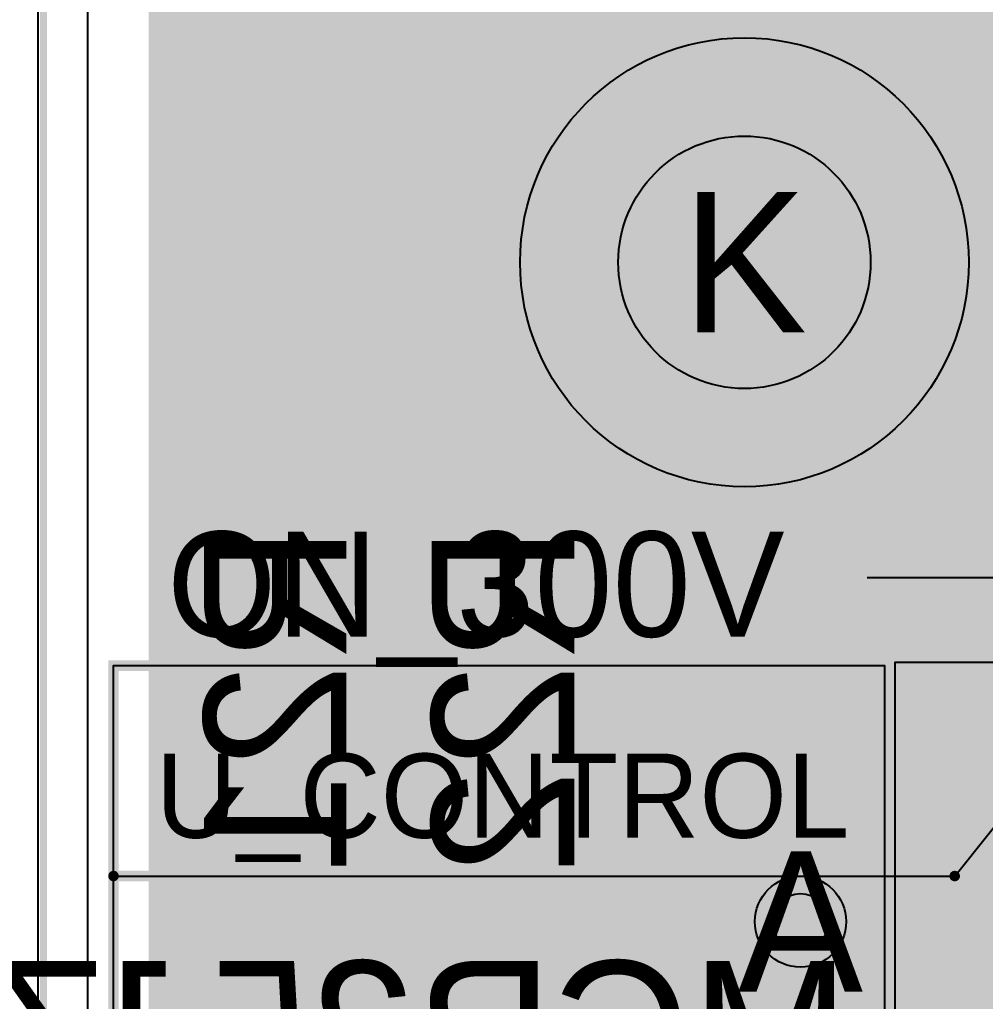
# Model space of a CAD drawing. Extents: x -13 to 280, y -47 to 100.
# Drawn here: x -0.34 to 13.44, y 39.46 to 53.46 of the extents above; entities that cross this region are included whole.
import ezdxf
from ezdxf.enums import TextEntityAlignment as Align

# ---------------------------------------------------------------- set-up
doc = ezdxf.new("R2010")
doc.units = 0
doc.header["$MEASUREMENT"] = 0
for name, color, linetype in [('ASSEMBLY_OUTLINES_TOP', 102, 'CONTINUOUS'), ('ASSEMBLY_PART_NUMBERS_BTM', 191, 'CONTINUOUS'), ('BOARD_OUTLINE', 10, 'CONTINUOUS'), ('DRILL_DRAWING', 21, 'CONTINUOUS'), ('GENERATED_SILKSCREEN_BTM', 255, 'CONTINUOUS'), ('GENERATED_SILKSCREEN_TOP', 140, 'CONTINUOUS'), ('MANUFACTURING_OUTLINES', 10, 'CONTINUOUS'), ('MOUNTING_HOLE_PADS_LAYER14', 150, 'CONTINUOUS'), ('MOUNTING_HOLE_PADS_LAYER15', 230, 'CONTINUOUS'), ('MOUNTING_HOLES_LAYER_BOT17', 42, 'CONTINUOUS'), ('MOUNTING_HOLES_LAYER_TOP', 42, 'CONTINUOUS'), ('PLANE_DATA_LAYER_TOP', 150, 'CONTINUOUS'), ('PLANE_SHAPES_LAYER_TOP', 150, 'CONTINUOUS'), ('ROUTE_BORDER', 151, 'CONTINUOUS'), ('SILKSCREEN_OUTLINES_TOP', 150, 'CONTINUOUS'), ('SILKSCREEN_REF_DES_BTM', 211, 'CONTINUOUS'), ('TRACES_LAYER_BOTTOM', 230, 'CONTINUOUS'), ('TRACES_LAYER_TOP', 150, 'CONTINUOUS'), ('VIA_HOLES_LAYER_BOTTOM', 30, 'CONTINUOUS'), ('VIA_HOLES_LAYER_TOP', 30, 'CONTINUOUS'), ('VIA_PADS_LAYER_BOTTOM', 230, 'CONTINUOUS'), ('VIA_PADS_LAYER_TOP', 150, 'CONTINUOUS')]:
    doc.layers.add(name, color=color, linetype=linetype)
doc.styles.add('VERIBEST_GERBER_0', font='txt')

msp = doc.modelspace()

# ---------------------------------------------------------------- hatches: boundary and pattern name
at = {"layer": 'MOUNTING_HOLES_LAYER_BOT17'}
h = msp.add_hatch(color=256, dxfattribs=at)
edge = h.paths.add_edge_path()
edge.add_arc((10, 50), 1.8, 0, 360)
at = {"layer": 'MOUNTING_HOLES_LAYER_TOP'}
h = msp.add_hatch(color=256, dxfattribs=at)
edge = h.paths.add_edge_path()
edge.add_arc((10, 50), 1.8, 0, 360)
at = {"layer": 'PLANE_DATA_LAYER_TOP'}
h = msp.add_hatch(color=256, dxfattribs=at)
h.paths.add_polyline_path([(258.5, 84.968438), (258.499998, 72.53156), (258.499998, 72.531559, -0.198909956), (258.47768, 72.477678), (256.022322, 70.02232, -0.198913366), (255.96844, 70.000002), (235.000004, 70, 0.207684346), (234.999998, 69.999998), (219.000002, 54.000002), (219, 53.999996), (218.999998, 29.03156), (218.999998, 29.031559, -0.198909956), (218.97768, 28.977678), (202.522322, 12.52232, -0.198913366), (202.46844, 12.500002), (149.5762, 12.5, -0.414213562), (149.5, 12.5762), (149.5, 14.499996), (149.499997, 14.500001), (145.000002, 18.999998, 0.207684346), (144.999996, 19), (139.000004, 19, 0.207684346), (138.999998, 18.999998), (128.522321, 8.522318, -0.198913366), (128.468439, 8.5), (106.531562, 8.5, -0.198913366), (106.47768, 8.522318), (102.500002, 12.499998, 0.207684346), (102.499996, 12.5), (96.500004, 12.5, 0.207684346), (96.499998, 12.499998), (94.000002, 10.000002), (94, 9.999996), (94, 5.0762, -0.414213562), (93.9238, 5), (61.0762, 5, -0.414213562), (61, 5.0762), (61, 9.499996), (60.999997, 9.500001), (58.000002, 12.499998, 0.207684346), (57.999996, 12.5), (52.000004, 12.5, 0.207684346), (51.999998, 12.499998), (49.000002, 9.500002), (49, 9.499996), (49, 5.0762, -0.414213562), (48.9238, 5), (16.0762, 5, -0.414213562), (16, 5.0762), (16, 8.999996), (15.999997, 9.000001), (13.750002, 11.249998, 0.207684346), (13.749996, 11.25), (1.5762, 11.25, -0.414213562), (1.5, 11.3262), (1.500002, 86.968439), (1.500002, 86.96844, -0.198909956), (1.52232, 87.022321), (2.999997, 88.499998), (2.999999, 88.500004), (2.999999, 91.81604, -0.668181994), (3.130081, 91.869921), (3.4, 91.600002), (6.3, 88.700001), (7.999998, 87.000002, 0.207684346), (8.000004, 87), (11.499996, 87, 0.207684346), (11.500002, 87.000002), (15.499998, 90.999998), (15.5, 91.000004), (15.5, 95.9238, -0.414213562), (15.5762, 96), (17.722894, 96, -0.414213562), (17.799094, 95.9238, -0.157845252), (17.784635, 95.87914, 1.957551633), (20.215365, 95.87914, -0.157845252), (20.200906, 95.9238, -0.414213562), (20.277106, 96), (21.924691, 96, -0.579614893), (21.990422, 95.885253, 1.745689265), (25.009578, 95.885253, -0.579614893), (25.075309, 96), (27.222894, 96, -0.414213562), (27.299094, 95.9238, -0.157845252), (27.284635, 95.87914, 0.463471037), (27.832699, 93.656605, -0.284786377), (27.875, 93.588361), (27.875, 92.361644, -0.198909956), (27.852682, 92.307763), (22.388417, 86.843498, 0.198912246), (22.205358, 86.401557), (22.205358, 83.362834, -0.198909956), (22.18304, 83.308953), (16.933059, 78.058972, 0.198912246), (16.75, 77.617031), (16.75, 76.865445, -0.198909956), (16.727682, 76.811564), (15.138312, 75.222194, -0.194772493), (15.085645, 75.199886, 0.409549399), (14.2, 74.3), (14.2, 74.299969, 0.992073385), (15.999886, 74.285645, -0.194772493), (16.022194, 74.338312), (17.816941, 76.133059, 0.198912246), (18, 76.575), (18, 77.326586, -0.198909956), (18.022318, 77.380467), (23.272299, 82.630448, 0.198912246), (23.455358, 83.072389), (23.455358, 86.111112, -0.198909956), (23.477676, 86.164993), (28.941941, 91.629258, 0.198912246), (29.125, 92.071199), (29.125, 93.588361, -0.284786377), (29.167301, 93.656605, 0.463471037), (29.715365, 95.87914, -0.157845252), (29.700906, 95.9238, -0.414213562), (29.777106, 96), (48.9238, 96, -0.414213562), (49, 95.9238), (49, 91.000004), (49.000003, 90.999999), (51.3, 88.700001), (52.999998, 87.000002, 0.207684346), (53.000004, 87), (56.999996, 87, 0.207684346), (57.000002, 87.000002), (60.999998, 90.999998), (61, 91.000004), (61, 95.9238, -0.414213562), (61.0762, 96), (93.9238, 96, -0.414213562), (94, 95.9238), (94, 90.500004), (94.000003, 90.499999), (97.499998, 87.000002, 0.207684346), (97.500004, 87), (101.999996, 87, 0.207684346), (102.000002, 87.000002), (105.999998, 90.999998), (106, 91.000004), (106, 95.9238, -0.414213562), (106.0762, 96), (129.549985, 96, -0.557048093), (129.618191, 95.889824, 0.116057054), (129.55, 95.6), (129.55, 92.4, 0.414213562), (130.2, 91.75), (132.8, 91.75, 0.414213562), (133.45, 92.4), (133.45, 95.6, 0.116057054), (133.381809, 95.889824, -0.557048093), (133.450015, 96), (134.4238, 96, -0.414213562), (134.5, 95.9238), (134.5, 90.441466, -0.414213562), (134.4238, 90.365266), (130.778303, 90.365266, -0.198913366), (130.724421, 90.387584), (129.817866, 91.294139, 0.198912246), (129.375925, 91.477198), (115.162716, 91.477198, -0.198913366), (115.108834, 91.499516), (114.666409, 91.941941, 0.198912246), (114.224468, 92.125), (113.77918, 92.125, -0.19476974), (113.726165, 92.146466, 0.662426212), (112.2, 91.500001), (112.2, 91.499999, 0.662426212), (113.726165, 90.853534, -0.19476974), (113.77918, 90.875), (113.934022, 90.875, -0.198913366), (113.987904, 90.852682), (114.430329, 90.410257, 0.198912246), (114.87227, 90.227198), (129.085479, 90.227198, -0.198913366), (129.139361, 90.20488), (130.045916, 89.298325, 0.198912246), (130.487857, 89.115266), (134.4238, 89.115266, -0.414213562), (134.5, 89.039066), (134.5, 86.000004), (134.500003, 85.999999), (138.999998, 81.500002, 0.207684346), (139.000004, 81.5), (145.999996, 81.5, 0.207684346), (146.000002, 81.500002), (151.499998, 86.999998), (151.5, 87.000004), (151.5, 94.359758, -0.414213562), (151.5762, 94.435958), (210.4238, 94.435958, -0.414213562), (210.5, 94.359758), (210.5, 85.500004), (210.500003, 85.499999), (214.499998, 81.500002, 0.207684346), (214.500004, 81.5), (222.1738, 81.5, -0.414213562), (222.25, 81.4238), (222.25, 73.5, 0.414213562), (222.5, 73.25), (227, 73.25, 0.414213562), (227.25, 73.5), (227.25, 77.364885, -0.198909956), (227.272318, 77.418766), (228.081234, 78.227682, -0.198913366), (228.135116, 78.25), (237.864884, 78.25, -0.198913366), (237.918766, 78.227682), (238.822897, 77.323551, -0.00035495), (238.822973, 77.323474, 0.199280671), (239, 77.25), (243.5, 77.25, 0.414213562), (243.75, 77.5), (243.75, 83.5, 0.414213562), (243.5, 83.75), (239, 83.75, 0.414213562), (238.75, 83.5), (238.75, 81.135115, -0.198909956), (238.727682, 81.081234), (237.918766, 80.272318, -0.198913366), (237.864884, 80.25), (228.135116, 80.25, -0.198913366), (228.081234, 80.272318), (227.272318, 81.081234, -0.198909956), (227.25, 81.135115), (227.25, 82.218439, -0.198909956), (227.272318, 82.27232), (231.995058, 86.99506, -0.198913366), (232.04894, 87.017378), (232.302743, 87.017378, 0.198912246), (232.744684, 87.200437), (235.691941, 90.147694, 0.198912246), (235.875, 90.589635), (235.875, 92.838361, -0.284786377), (235.917301, 92.906605, 0.284787559), (236.75, 94.25, 0.354394072), (235.56043, 95.717527, -0.354393408), (235.5, 95.792077), (235.5, 96.4238, -0.414213562), (235.5762, 96.5), (248.4238, 96.5, -0.414213562), (248.5, 96.4238), (248.5, 92.000004), (248.500003, 91.999999), (252.2, 88.3), (252.499998, 88.000002, 0.207684346), (252.500004, 88), (255.46844, 87.999998, -0.198913366), (255.522322, 87.97768), (258.477682, 85.02232, -0.198909956), (258.5, 84.968439)], flags=0)
h.paths.add_polyline_path([(3, 18.1, -1), (5.5, 18.1, -1)], flags=0)
h.paths.add_polyline_path([(3.4, 59.75, -1), (5.6, 59.75, -1)], flags=0)
h.paths.add_polyline_path([(2.75, 13.9, -1), (5.75, 13.9, -1)], flags=0)
h.paths.add_polyline_path([(10.35, 16.85, 0.414213562), (11, 17.5), (11, 18.7, 0.414213562), (10.35, 19.35), (9.15, 19.35, 0.414213562), (8.5, 18.7), (8.5, 17.5, 0.414213562), (9.15, 16.85)], flags=0)
h.paths.add_polyline_path([(8.25, 13.9, -1), (11.25, 13.9, -1)], flags=0)
h.paths.add_polyline_path([(10.999641, 39.722422, 0.350115905), (11.7, 40.6), (11.7, 40.600001, 0.893974901), (9.922422, 40.799641, -0.141359951), (9.902002, 40.762662), (4.56967, 35.430331, 0.198912367), (4.35, 34.900001), (4.35, 29.019962, -0.141359112), (4.338291, 28.979375, 0.141358978), (4.2, 28.500001), (4.2, 28.5, 1), (6, 28.5), (6, 28.500001, 0.141358978), (5.861709, 28.979375, -0.141359112), (5.85, 29.019962), (5.85, 34.557777, -0.198909956), (5.872318, 34.611658), (10.962662, 39.702002, -0.141359951)], flags=0)
h.paths.add_polyline_path([(6.3, 50, -1), (13.7, 50, -1)], flags=0)
h.paths.add_polyline_path([(18.25, 12, -1), (20.75, 12, -1)], flags=0)
h.paths.add_polyline_path([(16.65, 24.6, -1), (20.75, 24.6, -1)], flags=0)
h.paths.add_polyline_path([(16.65, 41.4, -1), (20.75, 41.4, -1)], flags=0)
h.paths.add_polyline_path([(18.25, 53, -1), (20.75, 53, -1)], flags=0)
h.paths.add_polyline_path([(16.65, 71.2, 1), (20.75, 71.2, 0.236598351), (19.926702, 72.842469, 0.332217121), (17.473299, 72.842469, 0.236598402)], flags=0)
h.paths.add_polyline_path([(16.65, 83.8, -1), (20.75, 83.8, -1)], flags=0)
h.paths.add_polyline_path([(25.05, 11, 0.414213562), (25.5, 11.45), (25.5, 12.55, 0.414213562), (25.05, 13), (23.95, 13, 0.414213562), (23.5, 12.55), (23.5, 11.45, 0.414213562), (23.95, 11)], flags=0)
h.paths.add_polyline_path([(23.25, 53, 1), (25.75, 53), (25.75, 54.781012, 0.198912306), (25.383883, 55.664895), (20.414895, 60.633883, 0.198912306), (19.531012, 61), (9.5, 61, 1), (9.5, 58.5), (18.981682, 58.5, -0.198913366), (19.035564, 58.477682), (23.227682, 54.285564, -0.198909956), (23.25, 54.231683)], flags=0)
h.paths.add_polyline_path([(26.9, 23.05, 0.414213562), (27.55, 23.7), (27.55, 25.5, 0.414213562), (26.9, 26.15), (25.1, 26.15, 0.414213562), (24.45, 25.5), (24.45, 23.7, 0.414213562), (25.1, 23.05)], flags=0)
h.paths.add_polyline_path([(24.45, 28.8, -1), (27.55, 28.8, -1)], flags=0)
h.paths.add_polyline_path([(24.45, 33, -1), (27.55, 33, -1)], flags=0)
h.paths.add_polyline_path([(24.45, 37.2, -1), (27.55, 37.2, -1)], flags=0)
h.paths.add_polyline_path([(26.9, 69.65, 0.414213562), (27.55, 70.3), (27.55, 72.1, 0.414213562), (26.9, 72.75), (25.1, 72.75, 0.414213562), (24.45, 72.1), (24.45, 70.3, 0.414213562), (25.1, 69.65)], flags=0)
h.paths.add_polyline_path([(24.2, 83.8, -1), (27.8, 83.8, -1)], flags=0)
h.paths.add_polyline_path([(29.95, 24.6, -1), (33.05, 24.6, -1)], flags=0)
h.paths.add_polyline_path([(29.95, 28.8, -1), (33.05, 28.8, -1)], flags=0)
h.paths.add_polyline_path([(30.050559, 40.850799, 0.833523971), (33.05, 41.399999), (33.05, 41.4, 0.771151006), (30.150275, 42.162065, -0.771150883), (30.007721, 42.199529), (30.007721, 63.03507, 0.198912215), (29.861274, 63.388623), (23.888507, 69.36139, -0.198909956), (23.866189, 69.415271), (23.866189, 72.52752, -0.198909956), (23.888507, 72.581401), (25.278258, 73.971152, -0.311695204), (25.363434, 73.986747, 3.389409812), (24.45, 75.4, 0.106198542), (24.586747, 74.763434, -0.106197553), (24.59347, 74.73214), (24.59347, 74.732139, -0.198909956), (24.571152, 74.678258), (23.222521, 73.329627, -0.668181994), (23.092439, 73.383508), (23.092439, 77.937499, -0.198909956), (23.114757, 77.99138), (24.201059, 79.077682, -0.198913366), (24.254941, 79.1), (24.479303, 79.1, -0.311693868), (24.550559, 79.050799, 0.833523971), (27.55, 79.599999), (27.55, 79.600001, 0.833523971), (24.550559, 80.149201, -0.311693868), (24.479303, 80.1), (24.016271, 80.1, 0.198912215), (23.662718, 79.953553), (22.238886, 78.529721, 0.198912215), (22.092439, 78.176168), (22.092439, 68.563129, 0.198912215), (22.238886, 68.209576), (28.206068, 62.242394, -0.198909956), (28.228386, 62.188513), (28.228386, 41.992222, -0.198909956), (28.206068, 41.938341), (28.190045, 41.922318, -0.198913366), (28.136163, 41.9), (27.520697, 41.9, -0.311693868), (27.449441, 41.949201, 0.833523971), (24.45, 41.400001), (24.45, 41.399999, 0.833523971), (27.449441, 40.850799, -0.311693868), (27.520697, 40.9), (28.374833, 40.9, 0.198912215), (28.728386, 41.046447), (29.064172, 41.382233, -0.41421628), (29.171936, 41.382232), (29.507721, 41.046447, 0.198912367), (29.861274, 40.9), (29.979303, 40.9, -0.311693868)], flags=0)
h.paths.add_polyline_path([(29.95, 71.2, -1), (33.05, 71.2, -1)], flags=0)
h.paths.add_polyline_path([(29.95, 75.4, -1), (33.05, 75.4, -1)], flags=0)
h.paths.add_polyline_path([(29.95, 79.6, -1), (33.05, 79.6, -1)], flags=0)
h.paths.add_polyline_path([(29.7, 33, -1), (33.3, 33, -1)], flags=0)
h.paths.add_polyline_path([(29.7, 37.2, -1), (33.3, 37.2, -1)], flags=0)
h.paths.add_polyline_path([(29.7, 83.8, -1), (33.3, 83.8, -1)], flags=0)
h.paths.add_polyline_path([(50.5, 47.25, 0.414213562), (50.75, 47.5), (50.75, 63.5, 0.414213562), (50.5, 63.75), (46.5, 63.75, 0.414213562), (46.25, 63.5), (46.25, 47.5, 0.414213562), (46.5, 47.25)], flags=0)
h.paths.add_polyline_path([(51.3, 50, -1), (58.7, 50, -1)], flags=0)
h.paths.add_polyline_path([(57, 29, -1), (65, 29, -1)], flags=0)
h.paths.add_polyline_path([(66.6, 20, -1), (71.4, 20, -1)], flags=0)
h.paths.add_polyline_path([(66.6, 38, -1), (71.4, 38, -1)], flags=0)
h.paths.add_polyline_path([(75.6, 62, -1), (80.4, 62, -1)], flags=0)
h.paths.add_polyline_path([(75.6, 80, -1), (80.4, 80, -1)], flags=0)
h.paths.add_polyline_path([(85.549825, 29.973203, 0.198912367), (85.769495, 30.503533), (85.769495, 34.629883, 0.198912367), (85.549825, 35.160213), (81.616905, 39.093132, -0.198909956), (81.594587, 39.147013), (81.594587, 47.209472, -0.198909956), (81.616905, 47.263353), (82.676449, 48.322897, -0.00035495), (82.676526, 48.322973, 0.199280671), (82.75, 48.5), (82.75, 52.5, 0.414213562), (82.5, 52.75), (78.5, 52.75, 0.414213562), (78.25, 52.5), (78.25, 48.5, 0.199280671), (78.323474, 48.322973, -0.00035495), (78.323551, 48.322897), (80.072269, 46.574179, -0.198909956), (80.094587, 46.520298), (80.094587, 38.804789, 0.198912367), (80.314257, 38.274459), (84.247177, 34.34154, -0.198909956), (84.269495, 34.287659), (84.269495, 30.845757, -0.198909956), (84.247177, 30.791876), (83.227619, 29.772318, -0.198913366), (83.173737, 29.75), (82.722666, 29.75, -0.220113332), (82.66459, 29.776869, 0.189180818), (81.892172, 30.191548, -0.379842992), (81.825, 30.267211), (81.825, 30.272789, -0.379842992), (81.892172, 30.348452, 16.821510547), (81.607828, 30.348452, -0.379842992), (81.675, 30.272789), (81.675, 30.267211, -0.379842992), (81.607828, 30.191548, 0.887776067), (81.607828, 27.808452, -0.379842992), (81.675, 27.732789), (81.675, 27.727211, -0.379842992), (81.607828, 27.651548, 16.821510547), (81.892172, 27.651548, -0.379842992), (81.825, 27.727211), (81.825, 27.732789, -0.379842992), (81.892172, 27.808452, 0.189180818), (82.66459, 28.223131, -0.220113332), (82.722666, 28.25), (83.515961, 28.25, 0.198912714), (84.046292, 28.46967)], flags=0)
h.paths.add_polyline_path([(82, 71, -1), (90, 71, -1)], flags=0)
h.paths.add_polyline_path([(96.3, 50, -1), (103.7, 50, -1)], flags=0)
h.paths.add_polyline_path([(116.95, 87.1, 0.414213562), (117.4, 87.55), (117.4, 88.95, 0.414213562), (116.95, 89.4), (115.55, 89.4, 0.414213562), (115.1, 88.95), (115.1, 87.55, 0.414213562), (115.55, 87.1)], flags=0)
h.paths.add_polyline_path([(115.1, 56.35, -1), (118.2, 56.35, -1)], flags=0)
h.paths.add_polyline_path([(118.7, 11.35, 0.414213562), (119.15, 11.8), (119.15, 13.2, 0.414213562), (118.7, 13.65), (117.3, 13.65, 0.414213562), (116.85, 13.2), (116.85, 11.8, 0.414213562), (117.3, 11.35)], flags=0)
h.paths.add_polyline_path([(118.7, 29.35, 0.414213562), (119.15, 29.8), (119.15, 31.2, 0.414213562), (118.7, 31.65), (118.295776, 31.65, -0.198913366), (118.241894, 31.672318), (117.672318, 32.241894, -0.198909956), (117.65, 32.295775), (117.65, 42.0455, -0.344121363), (117.707711, 42.119423, 0.344122875), (118.2, 42.75), (118.2, 44.55, 0.344122875), (117.707711, 45.180577, -0.344121363), (117.65, 45.2545), (117.65, 46.198799, 0.198912215), (117.357106, 46.905905), (113.74062, 50.522391, -0.198909956), (113.718302, 50.576272), (113.718302, 64.472527, -0.198909956), (113.74062, 64.526408), (116.957106, 67.742894, 0.198912215), (117.25, 68.45), (117.25, 69.182087, -0.196019859), (117.271722, 69.235365, 0.19601931), (117.4, 69.55), (117.4, 70.95, 0.414213562), (116.95, 71.4), (115.55, 71.4, 0.414213562), (115.1, 70.95), (115.1, 69.55, 0.19601931), (115.228278, 69.235365, -0.196019859), (115.25, 69.182087), (115.25, 68.895775, -0.198909956), (115.227682, 68.841894), (112.011196, 65.625408, 0.198912215), (111.718302, 64.918302), (111.718302, 50.130497, 0.198912215), (112.011196, 49.423391), (115.627682, 45.806905, -0.198909956), (115.65, 45.753024), (115.65, 45.2545, -0.344121363), (115.592289, 45.180577, 0.344122875), (115.1, 44.55), (115.1, 42.75, 0.344122875), (115.592289, 42.119423, -0.344121363), (115.65, 42.0455), (115.65, 31.85, 0.198912215), (115.942894, 31.142894), (116.827682, 30.258106, -0.198909956), (116.85, 30.204225), (116.85, 29.8, 0.414213562), (117.3, 29.35)], flags=0)
h.paths.add_polyline_path([(122.35, 70.25, -1), (125.15, 70.25, -1)], flags=0)
h.paths.add_polyline_path([(122.35, 88.25, -1), (125.15, 88.25, -1)], flags=0)
h.paths.add_polyline_path([(124.1, 12.5, -1), (126.9, 12.5, -1)], flags=0)
h.paths.add_polyline_path([(124.1, 30.5, -1), (126.9, 30.5, -1)], flags=0)
h.paths.add_polyline_path([(118.8, 50, -1), (127.2, 50, -1)], flags=0)
h.paths.add_polyline_path([(127.55, 56.35, -1), (131.15, 56.35, -1)], flags=0)
h.paths.add_polyline_path([(133.176777, 34.823223, 0.198911632), (133.25, 34.999999), (133.25, 45.500001, 0.198911632), (133.176777, 45.676777), (132.676777, 46.176777, 0.198912672), (132.5, 46.25), (127.5, 46.25, 0.198912672), (127.323223, 46.176777), (126.823223, 45.676777, 0.198911632), (126.75, 45.500001), (126.75, 34.999999, 0.198911632), (126.823223, 34.823223), (127.323223, 34.323223, 0.198912672), (127.5, 34.25), (132.5, 34.25, 0.198912672), (132.676777, 34.323223)], flags=0)
h.paths.add_polyline_path([(132.8, 65.75, 0.414213562), (133.45, 66.4), (133.45, 69.6, 0.414213562), (132.8, 70.25), (130.2, 70.25, 0.414213562), (129.55, 69.6), (129.55, 66.4, 0.414213562), (130.2, 65.75)], flags=0)
h.paths.add_polyline_path([(132.8, 75.75, 0.414213562), (133.45, 76.4), (133.45, 79.6, 0.414213562), (132.8, 80.25), (130.2, 80.25, 0.414213562), (129.55, 79.6), (129.55, 76.4, 0.414213562), (130.2, 75.75)], flags=0)
h.paths.add_polyline_path([(132.8, 81.75, 0.414213562), (133.45, 82.4), (133.45, 85.6, 0.414213562), (132.8, 86.25), (130.2, 86.25, 0.414213562), (129.55, 85.6), (129.55, 84.024512, -0.414213562), (129.4738, 83.948312), (128.659868, 83.948312, -0.198913366), (128.605986, 83.97063), (127.76521, 84.811407, 0.198912714), (127.234879, 85.031077), (82.319555, 85.031077, 0.198912714), (81.789224, 84.811407), (81.450136, 84.472318, -0.198913366), (81.396254, 84.45), (69.877975, 84.45, 0.198912714), (69.347644, 84.23033), (64.71967, 79.602356, 0.198912367), (64.5, 79.072026), (64.5, 74.512666, -0.220113332), (64.473131, 74.45459, 0.654697284), (65.107828, 72.348452, -0.379842992), (65.175, 72.272789), (65.175, 72.267211, -0.379842992), (65.107828, 72.191548, 0.887776067), (65.107828, 69.808452, -0.379842992), (65.175, 69.732789), (65.175, 69.727211, -0.379842992), (65.107828, 69.651548, 16.821510547), (65.392172, 69.651548, -0.379842992), (65.325, 69.727211), (65.325, 69.732789, -0.379842992), (65.392172, 69.808452, 0.887776067), (65.392172, 72.191548, -0.379842992), (65.325, 72.267211), (65.325, 72.272789, -0.379842992), (65.392172, 72.348452, 0.654697284), (66.026869, 74.45459, -0.220113332), (66, 74.512666), (66, 78.729802, -0.198909956), (66.022318, 78.783683), (70.166317, 82.927682, -0.198913366), (70.220199, 82.95), (81.738478, 82.95, 0.198912612), (82.268809, 83.16967), (82.607897, 83.508759, -0.198913366), (82.661779, 83.531077), (126.892655, 83.531077, -0.198913366), (126.946537, 83.508759), (127.545992, 82.909303, 0.236905922), (128.184745, 82.697512, -0.03628461), (128.195761, 82.698312), (129.4738, 82.698312, -0.414213562), (129.55, 82.622112), (129.55, 82.4, 0.414213562), (130.2, 81.75)], flags=0)
h.paths.add_polyline_path([(134.176777, 59.823223, 0.198911632), (134.25, 59.999999), (134.25, 64.500001, 0.198911632), (134.176777, 64.676777), (133.676777, 65.176777, 0.198912672), (133.5, 65.25), (128, 65.25, 0.198912672), (127.823223, 65.176777), (127.323223, 64.676777, 0.198911632), (127.25, 64.500001), (127.25, 59.999999, 0.198911632), (127.323223, 59.823223), (127.823223, 59.323223, 0.198912672), (128, 59.25), (133.5, 59.25, 0.198912672), (133.676777, 59.323223)], flags=0)
h.paths.add_polyline_path([(147.5, 62.75, 0.414213562), (147.75, 63), (147.75, 75.5, 0.414213562), (147.5, 75.75), (141.5, 75.75, 0.199280671), (141.322973, 75.676526, -0.00035495), (141.322897, 75.676449), (140.418766, 74.772318, -0.198913366), (140.364884, 74.75), (107, 74.75, 0.198912672), (106.823223, 74.676777), (101.323551, 69.177103, -0.00035495), (101.323474, 69.177027, 0.199280671), (101.25, 69), (101.25, 61, 0.414213562), (101.5, 60.75), (107, 60.75, 0.414213562), (107.25, 61), (107.25, 68.864885, -0.198909956), (107.272318, 68.918766), (110.581234, 72.227682, -0.198913366), (110.635116, 72.25), (140.364884, 72.25, -0.198913366), (140.418766, 72.227682), (141.227682, 71.418766, -0.198909956), (141.25, 71.364885), (141.25, 63, 0.414213562), (141.5, 62.75)], flags=0)
h.paths.add_polyline_path([(174, 50, -1), (186, 50, -1)], flags=0)
h.paths.add_polyline_path([(229.15, 76.75, -1), (231.35, 76.75, -1)], flags=0)
h.paths.add_polyline_path([(229.15, 81.75, -1), (231.35, 81.75, -1)], flags=0)
h.paths.add_polyline_path([(238.05, 71, 0.414213562), (238.5, 71.45), (238.5, 72.55, 0.414213562), (238.05, 73), (236.95, 73, 0.414213562), (236.5, 72.55), (236.5, 71.45, 0.414213562), (236.95, 71)], flags=0)
h.paths.add_polyline_path([(238.05, 84.5, 0.414213562), (238.5, 84.95), (238.5, 86.05, 0.414213562), (238.05, 86.5), (236.95, 86.5, 0.414213562), (236.5, 86.05), (236.5, 84.95, 0.414213562), (236.95, 84.5)], flags=0)
h.paths.add_polyline_path([(237.25, 94.25, -1), (240.75, 94.25, -1)], flags=0)
h.paths.add_polyline_path([(241.25, 72, -1), (243.75, 72, -1)], flags=0)
h.paths.add_polyline_path([(241.25, 85.5, -1), (243.75, 85.5, -1)], flags=0)
h.paths.add_polyline_path([(246.95, 72.45, -1), (250.05, 72.45, -1)], flags=0)
h.paths.add_polyline_path([(246.95, 76.65, -1), (250.05, 76.65, -1)], flags=0)
h.paths.add_polyline_path([(246.95, 80.85, -1), (250.05, 80.85, -1)], flags=0)
h.paths.add_polyline_path([(246.95, 85.05, -1), (250.05, 85.05, -1)], flags=0)
h.paths.add_polyline_path([(252.2, 72.45, -1), (255.8, 72.45, -1)], flags=0)
h.paths.add_polyline_path([(252.2, 76.65, -1), (255.8, 76.65, -1)], flags=0)
h.paths.add_polyline_path([(252.2, 80.85, -1), (255.8, 80.85, -1)], flags=0)
h.paths.add_polyline_path([(254.9, 83.25, 0.414213562), (255.8, 84.15), (255.8, 85.95, 0.414213562), (254.9, 86.85), (253.1, 86.85, 0.414213562), (252.2, 85.95), (252.2, 84.15, 0.414213562), (253.1, 83.25)], flags=0)
at = {"layer": 'PLANE_SHAPES_LAYER_TOP'}
h = msp.add_hatch(color=256, dxfattribs=at)
h.paths.add_polyline_path([(199.5, 12.5), (149.5, 12.5), (149.5, 19), (135.5, 19), (135.5, 15.5), (132.5, 12.5), (1.5, 12.5), (1.5, 87), (134.5, 87), (134.5, 81.5), (199.5, 81.5)])
h.paths.add_polyline_path([(174, 50, -1), (186, 50, -1)], flags=0)
at = {"layer": 'VIA_HOLES_LAYER_BOTTOM'}
h = msp.add_hatch(color=256, dxfattribs=at)
edge = h.paths.add_edge_path()
edge.add_arc((10.8, 40.6), 0.4, 0, 360)
at = {"layer": 'VIA_HOLES_LAYER_TOP'}
h = msp.add_hatch(color=256, dxfattribs=at)
edge = h.paths.add_edge_path()
edge.add_arc((10.8, 40.6), 0.4, 0, 360)

# ---------------------------------------------------------------- linework, layer by layer
at = {"layer": 'ASSEMBLY_OUTLINES_TOP'}
msp.add_lwpolyline([(12.15, 21.7), (12.15, 44.3), (24.95, 44.3), (24.95, 21.7)], close=True, dxfattribs=at)
at = {"layer": 'BOARD_OUTLINE', "const_width": 0.1}
msp.add_lwpolyline([(0, 1.5), (0, 98.5, -0.414213562), (1.5, 100), (278.5, 100, -0.414213562), (280, 98.5), (280, 1.5, -0.414213562), (278.5, 0), (1.5, 0, -0.414213562)], format="xyb", close=True, dxfattribs=at)
at = {"layer": 'GENERATED_SILKSCREEN_BTM', "const_width": 0.254}
for points in [[(3.054032, 44.537024), (3.049968, 44.530928), (3.039808, 44.528896), (3.029648, 44.5228), (3.019488, 44.5228), (2.600896, 44.5228), (2.590736, 44.5228), (2.58464, 44.528896), (2.578544, 44.528896), (2.576512, 44.530928), (2.57448, 44.53296), (2.568384, 44.537024), (2.29, 44.882464), (2.285936, 44.892624), (2.283904, 44.89872), (2.281872, 44.90888), (2.281872, 45.933008), (2.285936, 45.951296), (2.296096, 45.961456), (2.308288, 45.973648), (2.322512, 45.977712), (4.273232, 45.977712), (4.289488, 45.973648), (4.299648, 45.963488), (4.305744, 45.951296), (4.307776, 45.937072), (4.305744, 45.920816), (4.299648, 45.906592), (4.289488, 45.896432), (4.273232, 45.892368), (3.338512, 45.892368), (3.338512, 44.937328), (4.285424, 44.60408), (4.299648, 44.595952), (4.307776, 44.581728), (4.309808, 44.565472), (4.305744, 44.55328), (4.299648, 44.541088), (4.287456, 44.530928), (4.275264, 44.524832), (4.259008, 44.528896), (3.312096, 44.862144), (3.054032, 44.537024)], [(6.304032, 44.536008), (6.299968, 44.529912), (6.289808, 44.52788), (6.279648, 44.521784), (6.269488, 44.521784), (5.850896, 44.521784), (5.840736, 44.521784), (5.83464, 44.52788), (5.828544, 44.52788), (5.826512, 44.529912), (5.82448, 44.531944), (5.818384, 44.536008), (5.54, 44.881448), (5.535936, 44.891608), (5.533904, 44.897704), (5.531872, 44.907864), (5.531872, 45.931992), (5.535936, 45.95028), (5.546096, 45.96044), (5.558288, 45.972632), (5.572512, 45.976696), (7.523232, 45.976696), (7.539488, 45.972632), (7.549648, 45.962472), (7.555744, 45.95028), (7.557776, 45.936056), (7.555744, 45.9198), (7.549648, 45.905576), (7.539488, 45.895416), (7.523232, 45.891352), (6.588512, 45.891352), (6.588512, 44.936312), (7.535424, 44.603064), (7.549648, 44.594936), (7.557776, 44.580712), (7.559808, 44.564456), (7.555744, 44.552264), (7.549648, 44.540072), (7.537456, 44.529912), (7.525264, 44.523816), (7.509008, 44.52788), (6.562096, 44.861128), (6.304032, 44.536008)], [(2.365184, 45.892368), (2.365184, 44.91904), (2.621216, 44.60408), (2.999168, 44.60408), (3.257232, 44.91904), (3.257232, 45.892368), (2.365184, 45.892368)], [(5.615184, 45.891352), (5.615184, 44.918024), (5.871216, 44.603064), (6.249168, 44.603064), (6.507232, 44.918024), (6.507232, 45.891352), (5.615184, 45.891352)], [(2.29, 42.960192), (2.568384, 42.618816), (2.578544, 42.61272), (2.586672, 42.610688), (2.592768, 42.606624), (2.600896, 42.604592), (2.87928, 42.604592), (2.885376, 42.606624), (2.8996, 42.610688), (2.90976, 42.61272), (2.913824, 42.618816), (4.013136, 43.972128), (4.23056, 43.972128), (4.23056, 42.645232), (4.234624, 42.631008), (4.242752, 42.618816), (4.256976, 42.61272), (4.273232, 42.610688), (4.287456, 42.61272), (4.30168, 42.618816), (4.309808, 42.631008), (4.313872, 42.645232), (4.313872, 44.0148), (4.309808, 44.031056), (4.299648, 44.041216), (4.289488, 44.051376), (4.273232, 44.05544), (3.994848, 44.05544), (3.988752, 44.053408), (3.974528, 44.049344), (3.968432, 44.04528), (3.964368, 44.041216), (3.960304, 44.037152), (2.85896, 42.685872), (2.621216, 42.685872), (2.365184, 43.002864), (2.365184, 43.6592), (2.63544, 43.990416), (2.639504, 44.00464), (2.637472, 44.016832), (2.631376, 44.031056), (2.619184, 44.039184), (2.606992, 44.047312), (2.592768, 44.049344), (2.578544, 44.047312), (2.568384, 44.037152), (2.29, 43.695776), (2.287968, 43.687648), (2.285936, 43.681552), (2.283904, 43.67952), (2.281872, 43.671392), (2.281872, 42.986608), (2.283904, 42.97848), (2.283904, 42.976448), (2.285936, 42.974416), (2.287968, 42.96832), (2.29, 42.960192)], [(5.54, 42.959176), (5.818384, 42.6178), (5.828544, 42.611704), (5.836672, 42.609672), (5.842768, 42.605608), (5.850896, 42.603576), (6.12928, 42.603576), (6.135376, 42.605608), (6.1496, 42.609672), (6.15976, 42.611704), (6.163824, 42.6178), (7.263136, 43.971112), (7.48056, 43.971112), (7.48056, 42.644216), (7.484624, 42.629992), (7.492752, 42.6178), (7.506976, 42.611704), (7.523232, 42.609672), (7.537456, 42.611704), (7.55168, 42.6178), (7.559808, 42.629992), (7.563872, 42.644216), (7.563872, 44.013784), (7.559808, 44.03004), (7.549648, 44.0402), (7.539488, 44.05036), (7.523232, 44.054424), (7.244848, 44.054424), (7.238752, 44.052392), (7.224528, 44.048328), (7.218432, 44.044264), (7.214368, 44.0402), (7.210304, 44.036136), (6.10896, 42.684856), (5.871216, 42.684856), (5.615184, 43.001848), (5.615184, 43.658184), (5.88544, 43.9894), (5.889504, 44.003624), (5.887472, 44.015816), (5.881376, 44.03004), (5.869184, 44.038168), (5.856992, 44.046296), (5.842768, 44.048328), (5.828544, 44.046296), (5.818384, 44.036136), (5.54, 43.69476), (5.537968, 43.686632), (5.535936, 43.680536), (5.533904, 43.678504), (5.531872, 43.670376), (5.531872, 42.985592), (5.533904, 42.977464), (5.533904, 42.975432), (5.535936, 42.9734), (5.537968, 42.967304), (5.54, 42.959176)], [(5.54, 41.038936), (5.818384, 40.69756), (5.828544, 40.691464), (5.836672, 40.689432), (5.842768, 40.685368), (5.850896, 40.683336), (6.12928, 40.683336), (6.135376, 40.685368), (6.1496, 40.689432), (6.15976, 40.691464), (6.163824, 40.69756), (7.263136, 42.050872), (7.48056, 42.050872), (7.48056, 40.723976), (7.484624, 40.709752), (7.492752, 40.69756), (7.506976, 40.691464), (7.523232, 40.689432), (7.537456, 40.691464), (7.55168, 40.69756), (7.559808, 40.709752), (7.563872, 40.723976), (7.563872, 42.093544), (7.559808, 42.1098), (7.549648, 42.11996), (7.539488, 42.13012), (7.523232, 42.134184), (7.244848, 42.134184), (7.238752, 42.132152), (7.224528, 42.128088), (7.218432, 42.124024), (7.214368, 42.11996), (7.210304, 42.115896), (6.10896, 40.764616), (5.871216, 40.764616), (5.615184, 41.081608), (5.615184, 41.737944), (5.88544, 42.06916), (5.889504, 42.083384), (5.887472, 42.095576), (5.881376, 42.1098), (5.869184, 42.117928), (5.856992, 42.126056), (5.842768, 42.128088), (5.828544, 42.126056), (5.818384, 42.115896), (5.54, 41.77452), (5.537968, 41.766392), (5.535936, 41.760296), (5.533904, 41.758264), (5.531872, 41.750136), (5.531872, 41.065352), (5.533904, 41.057224), (5.533904, 41.055192), (5.535936, 41.05316), (5.537968, 41.047064), (5.54, 41.038936)], [(4.23056, 41.842592), (4.234624, 41.858848), (4.242752, 41.866976), (4.256976, 41.873072), (4.273232, 41.875104), (4.287456, 41.873072), (4.30168, 41.866976), (4.31184, 41.858848), (4.313872, 41.842592), (4.313872, 41.050112), (4.31184, 41.035888), (4.30168, 41.023696), (4.287456, 41.0176), (4.273232, 41.015568), (4.256976, 41.0176), (4.242752, 41.023696), (4.234624, 41.035888), (4.23056, 41.050112), (4.23056, 41.407744), (2.322512, 41.407744), (2.308288, 41.409776), (2.298128, 41.415872), (2.292032, 41.426032), (2.29, 41.440256), (2.287968, 41.450416), (2.287968, 41.460576), (2.292032, 41.468704), (2.30016, 41.476832), (2.856928, 41.873072), (2.871152, 41.879168), (2.885376, 41.879168), (2.897568, 41.873072), (2.907728, 41.862912), (2.915856, 41.85072), (2.91992, 41.836496), (2.91992, 41.828368), (2.915856, 41.822272), (2.911792, 41.816176), (2.905696, 41.812112), (2.450528, 41.486992), (4.23056, 41.486992), (4.23056, 41.842592)]]:
    msp.add_lwpolyline(points, dxfattribs=at)
at = {"layer": 'GENERATED_SILKSCREEN_TOP', "const_width": 0.15}
for points in [[(3.036948, 45.900226), (3.036948, 44.871226), (3.035448, 44.863726), (3.032448, 44.857726), (3.030948, 44.851726), (3.026448, 44.847226), (2.774448, 44.641726), (2.766948, 44.638726), (2.765448, 44.637226), (2.762448, 44.637226), (2.759448, 44.635726), (2.757948, 44.635726), (2.754948, 44.635726), (2.249448, 44.635726), (2.243448, 44.637226), (2.237448, 44.638726), (2.231448, 44.641726), (1.979448, 44.847226), (1.973448, 44.851726), (1.970448, 44.857726), (1.967448, 44.863726), (1.965948, 44.871226), (1.965948, 45.900226), (1.967448, 45.907726), (1.970448, 45.913726), (1.973448, 45.916726), (1.976448, 45.919726), (1.979448, 45.924226), (2.231448, 46.129726), (2.237448, 46.131226), (2.241948, 46.132726), (2.243448, 46.134226), (2.249448, 46.135726), (2.754948, 46.135726), (2.760948, 46.134226), (2.762448, 46.134226), (2.763948, 46.132726), (2.768448, 46.131226), (2.774448, 46.129726), (3.026448, 45.924226), (3.027948, 45.919726), (3.030948, 45.918226), (3.032448, 45.916726), (3.032448, 45.913726), (3.035448, 45.907726), (3.036948, 45.900226)], [(3.381948, 44.665726), (3.384948, 44.653726), (3.392448, 44.646226), (3.401448, 44.641726), (3.411948, 44.640226), (3.423948, 44.641726), (3.434448, 44.646226), (3.441948, 44.653726), (3.444948, 44.665726), (3.444948, 46.009726), (4.400448, 44.647726), (4.404948, 44.641726), (4.412448, 44.638726), (4.419948, 44.638726), (4.428948, 44.641726), (4.439448, 44.644726), (4.448448, 44.649226), (4.452948, 44.656726), (4.454448, 44.665726), (4.454448, 46.105726), (4.451448, 46.116226), (4.443948, 46.125226), (4.434948, 46.129726), (4.424448, 46.131226), (4.413948, 46.129726), (4.403448, 46.125226), (4.395948, 46.116226), (4.394448, 46.105726), (4.394448, 44.761726), (3.437448, 46.122226), (3.431448, 46.128226), (3.425448, 46.131226), (3.417948, 46.131226), (3.410448, 46.129726), (3.398448, 46.128226), (3.389448, 46.123726), (3.384948, 46.116226), (3.381948, 46.105726), (3.381948, 44.665726)], [(6.480948, 44.641726), (6.227448, 44.847226), (6.219948, 44.854726), (6.218448, 44.863726), (6.219948, 44.874226), (6.225948, 44.884726), (6.233448, 44.892226), (6.242448, 44.898226), (6.252948, 44.899726), (6.263448, 44.896726), (6.507948, 44.697226), (6.992448, 44.697226), (7.226448, 44.886226), (7.226448, 45.165226), (6.995448, 45.355726), (6.746448, 45.355726), (6.734448, 45.358726), (6.726948, 45.364726), (6.722448, 45.375226), (6.720948, 45.385726), (6.722448, 45.396226), (6.726948, 45.405226), (6.734448, 45.412726), (6.746448, 45.415726), (6.995448, 45.415726), (7.226448, 45.606226), (7.226448, 45.885226), (6.992448, 46.074226), (6.507948, 46.074226), (6.263448, 45.874726), (6.252948, 45.871726), (6.242448, 45.873226), (6.233448, 45.877726), (6.225948, 45.886726), (6.219948, 45.895726), (6.218448, 45.906226), (6.219948, 45.916726), (6.227448, 45.924226), (6.480948, 46.129726), (6.485448, 46.131226), (6.489948, 46.132726), (6.491448, 46.134226), (6.497448, 46.135726), (7.002948, 46.135726), (7.010448, 46.134226), (7.013448, 46.132726), (7.017948, 46.131226), (7.022448, 46.129726), (7.275948, 45.924226), (7.280448, 45.916726), (7.281948, 45.910726), (7.284948, 45.906226), (7.286448, 45.900226), (7.286448, 45.591226), (7.284948, 45.586726), (7.281948, 45.576226), (7.280448, 45.568726), (7.275948, 45.565726), (7.055448, 45.385726), (7.275948, 45.205726), (7.277448, 45.202726), (7.280448, 45.199726), (7.281948, 45.198226), (7.281948, 45.195226), (7.284948, 45.184726), (7.286448, 45.180226), (7.286448, 44.871226), (7.284948, 44.863726), (7.281948, 44.857726), (7.280448, 44.851726), (7.275948, 44.847226), (7.022448, 44.641726), (7.016448, 44.638726), (7.014948, 44.637226), (7.010448, 44.637226), (7.008948, 44.635726), (7.007448, 44.635726), (7.002948, 44.635726), (6.497448, 44.635726), (6.491448, 44.637226), (6.485448, 44.638726), (6.480948, 44.641726)], [(7.646448, 45.924226), (7.898448, 46.129726), (7.904448, 46.131226), (7.908948, 46.132726), (7.910448, 46.134226), (7.916448, 46.135726), (8.421948, 46.135726), (8.427948, 46.134226), (8.429448, 46.134226), (8.430948, 46.132726), (8.435448, 46.131226), (8.441448, 46.129726), (8.693448, 45.924226), (8.697948, 45.916726), (8.699448, 45.910726), (8.702448, 45.906226), (8.703948, 45.900226), (8.703948, 44.871226), (8.702448, 44.866726), (8.699448, 44.856226), (8.697948, 44.853226), (8.693448, 44.847226), (8.441448, 44.641726), (8.435448, 44.640226), (8.432448, 44.638726), (8.429448, 44.637226), (8.426448, 44.635726), (8.421948, 44.635726), (7.916448, 44.635726), (7.910448, 44.637226), (7.904448, 44.638726), (7.898448, 44.641726), (7.646448, 44.847226), (7.643448, 44.850226), (7.640448, 44.851726), (7.637448, 44.856226), (7.634448, 44.866726), (7.632948, 44.871226), (7.632948, 45.900226), (7.634448, 45.906226), (7.637448, 45.910726), (7.640448, 45.916726), (7.646448, 45.924226)], [(9.063948, 45.924226), (9.315948, 46.129726), (9.321948, 46.131226), (9.326448, 46.132726), (9.327948, 46.134226), (9.333948, 46.135726), (9.839448, 46.135726), (9.845448, 46.134226), (9.846948, 46.134226), (9.848448, 46.132726), (9.852948, 46.131226), (9.858948, 46.129726), (10.110948, 45.924226), (10.115448, 45.916726), (10.116948, 45.910726), (10.119948, 45.906226), (10.121448, 45.900226), (10.121448, 44.871226), (10.119948, 44.866726), (10.116948, 44.856226), (10.115448, 44.853226), (10.110948, 44.847226), (9.858948, 44.641726), (9.852948, 44.640226), (9.849948, 44.638726), (9.846948, 44.637226), (9.843948, 44.635726), (9.839448, 44.635726), (9.333948, 44.635726), (9.327948, 44.637226), (9.321948, 44.638726), (9.315948, 44.641726), (9.063948, 44.847226), (9.060948, 44.850226), (9.057948, 44.851726), (9.054948, 44.856226), (9.051948, 44.866726), (9.050448, 44.871226), (9.050448, 45.900226), (9.051948, 45.906226), (9.054948, 45.910726), (9.057948, 45.916726), (9.063948, 45.924226)], [(11.066448, 44.635726), (11.025948, 44.635726), (11.016948, 44.637226), (11.009448, 44.641726), (11.001948, 44.647726), (10.998948, 44.656726), (10.511448, 46.095226), (10.509948, 46.107226), (10.514448, 46.116226), (10.523448, 46.123726), (10.533948, 46.129726), (10.544448, 46.131226), (10.554948, 46.129726), (10.563948, 46.125226), (10.569948, 46.114726), (11.045448, 44.700226), (11.523948, 46.114726), (11.529948, 46.125226), (11.538948, 46.129726), (11.549448, 46.131226), (11.559948, 46.129726), (11.570448, 46.123726), (11.577948, 46.116226), (11.580948, 46.107226), (11.579448, 46.095226), (11.094948, 44.656726), (11.090448, 44.647726), (11.081448, 44.641726), (11.075448, 44.637226), (11.066448, 44.635726)], [(2.027448, 45.885226), (2.027448, 44.886226), (2.258448, 44.697226), (2.742948, 44.697226), (2.976948, 44.886226), (2.976948, 45.885226), (2.742948, 46.074226), (2.258448, 46.074226), (2.027448, 45.885226)], [(7.694448, 45.885226), (7.694448, 44.886226), (7.782948, 44.811226), (8.508948, 45.994726), (8.409948, 46.074226), (7.925448, 46.074226), (7.694448, 45.885226)], [(7.830948, 44.772226), (7.925448, 44.697226), (8.409948, 44.697226), (8.643948, 44.886226), (8.643948, 45.885226), (8.555448, 45.955726), (7.830948, 44.772226)], [(9.111948, 45.885226), (9.111948, 44.886226), (9.200448, 44.811226), (9.926448, 45.994726), (9.827448, 46.074226), (9.342948, 46.074226), (9.111948, 45.885226)], [(9.248448, 44.772226), (9.342948, 44.697226), (9.827448, 44.697226), (10.061448, 44.886226), (10.061448, 45.885226), (9.972948, 45.955726), (9.248448, 44.772226)], [(25.25, 45.5), (11.75, 45.5)], [(4.836948, 44.686726), (5.861448, 44.686726), (5.871948, 44.685226), (5.879448, 44.679226), (5.883948, 44.671726), (5.883948, 44.662726), (5.882448, 44.650726), (5.879448, 44.643226), (5.871948, 44.637226), (5.861448, 44.635726), (4.836948, 44.635726), (4.826448, 44.637226), (4.818948, 44.643226), (4.814448, 44.650726), (4.812948, 44.662726), (4.814448, 44.671726), (4.817448, 44.679226), (4.824948, 44.685226), (4.836948, 44.686726)], [(13, 41.25), (15, 43.75)], [(6.293512, 41.798513), (6.295912, 41.788913), (6.301912, 41.782913), (6.309112, 41.779313), (6.317512, 41.778113), (6.327112, 41.779313), (6.335512, 41.782913), (6.341512, 41.788913), (6.343912, 41.798513), (6.343912, 42.873713), (7.108312, 41.784113), (7.111912, 41.779313), (7.117912, 41.776913), (7.123912, 41.776913), (7.131112, 41.779313), (7.139512, 41.781713), (7.146712, 41.785313), (7.150312, 41.791313), (7.151512, 41.798513), (7.151512, 42.950513), (7.149112, 42.958913), (7.143112, 42.966113), (7.135912, 42.969713), (7.127512, 42.970913), (7.119112, 42.969713), (7.110712, 42.966113), (7.104712, 42.958913), (7.103512, 42.950513), (7.103512, 41.875313), (6.337912, 42.963713), (6.333112, 42.968513), (6.328312, 42.970913), (6.322312, 42.970913), (6.316312, 42.969713), (6.306712, 42.968513), (6.299512, 42.964913), (6.295912, 42.958913), (6.293512, 42.950513), (6.293512, 41.798513)], [(1.762312, 41.962913), (1.763512, 41.956913), (1.765912, 41.952113), (1.768312, 41.947313), (1.773112, 41.943713), (1.975912, 41.779313), (1.979512, 41.776913), (1.984312, 41.775713), (1.989112, 41.774513), (2.393512, 41.774513), (2.398312, 41.774513), (2.400712, 41.775713), (2.403112, 41.776913), (2.409112, 41.779313), (2.611912, 41.943713), (2.615512, 41.947313), (2.616712, 41.952113), (2.619112, 41.956913), (2.620312, 41.962913), (2.620312, 42.950513), (2.617912, 42.958913), (2.611912, 42.966113), (2.604712, 42.969713), (2.596312, 42.970913), (2.587912, 42.969713), (2.579512, 42.966113), (2.573512, 42.958913), (2.572312, 42.950513), (2.572312, 41.974913), (2.385112, 41.823713), (1.997512, 41.823713), (1.812712, 41.974913), (1.812712, 42.950513), (1.810312, 42.958913), (1.804312, 42.966113), (1.795912, 42.969713), (1.786312, 42.970913), (1.777912, 42.969713), (1.770712, 42.966113), (1.764712, 42.958913), (1.762312, 42.950513), (1.762312, 41.962913)], [(4.241512, 41.779313), (4.039912, 41.943713), (4.033912, 41.947313), (4.032712, 41.952113), (4.030312, 41.956913), (4.029112, 41.962913), (4.029112, 42.786113), (4.030312, 42.792113), (4.032712, 42.796913), (4.035112, 42.799313), (4.036312, 42.801713), (4.038712, 42.805313), (4.241512, 42.969713), (4.245112, 42.970913), (4.248712, 42.972113), (4.249912, 42.973313), (4.254712, 42.974513), (4.659112, 42.974513), (4.665112, 42.973313), (4.667512, 42.972113), (4.671112, 42.970913), (4.674712, 42.969713), (4.877512, 42.805313), (4.882312, 42.799313), (4.884712, 42.789713), (4.883512, 42.782513), (4.881112, 42.776513), (4.877512, 42.771713), (4.871512, 42.766913), (4.865512, 42.763313), (4.859512, 42.762113), (4.853512, 42.762113), (4.848712, 42.765713), (4.650712, 42.925313), (4.263112, 42.925313), (4.078312, 42.774113), (4.078312, 41.974913), (4.263112, 41.823713), (4.650712, 41.823713), (4.848712, 41.983313), (4.853512, 41.985713), (4.859512, 41.986913), (4.865512, 41.985713), (4.871512, 41.982113), (4.877512, 41.977313), (4.881112, 41.971313), (4.883512, 41.964113), (4.884712, 41.956913), (4.882312, 41.949713), (4.877512, 41.943713), (4.674712, 41.779313), (4.669912, 41.776913), (4.668712, 41.775713), (4.665112, 41.775713), (4.663912, 41.774513), (4.662712, 41.774513), (4.659112, 41.774513), (4.254712, 41.774513), (4.249912, 41.775713), (4.245112, 41.776913), (4.241512, 41.779313)], [(6.017512, 42.786113), (6.017512, 41.962913), (6.016312, 41.956913), (6.013912, 41.952113), (6.012712, 41.947313), (6.009112, 41.943713), (5.807512, 41.779313), (5.801512, 41.776913), (5.800312, 41.775713), (5.797912, 41.775713), (5.795512, 41.774513), (5.794312, 41.774513), (5.791912, 41.774513), (5.387512, 41.774513), (5.382712, 41.775713), (5.377912, 41.776913), (5.373112, 41.779313), (5.171512, 41.943713), (5.166712, 41.947313), (5.164312, 41.952113), (5.161912, 41.956913), (5.160712, 41.962913), (5.160712, 42.786113), (5.161912, 42.792113), (5.164312, 42.796913), (5.166712, 42.799313), (5.169112, 42.801713), (5.171512, 42.805313), (5.373112, 42.969713), (5.377912, 42.970913), (5.381512, 42.972113), (5.382712, 42.973313), (5.387512, 42.974513), (5.791912, 42.974513), (5.796712, 42.973313), (5.797912, 42.973313), (5.799112, 42.972113), (5.802712, 42.970913), (5.807512, 42.969713), (6.009112, 42.805313), (6.010312, 42.801713), (6.012712, 42.800513), (6.013912, 42.799313), (6.013912, 42.796913), (6.016312, 42.792113), (6.017512, 42.786113)], [(5.209912, 42.774113), (5.209912, 41.974913), (5.394712, 41.823713), (5.782312, 41.823713), (5.969512, 41.974913), (5.969512, 42.774113), (5.782312, 42.925313), (5.394712, 42.925313), (5.209912, 42.774113)], [(7.833112, 41.798513), (7.834312, 41.790113), (7.840312, 41.782913), (7.848712, 41.779313), (7.857112, 41.778113), (7.865512, 41.779313), (7.872712, 41.782913), (7.878712, 41.790113), (7.881112, 41.798513), (7.881112, 42.925313), (8.261512, 42.925313), (8.269912, 42.927713), (8.277112, 42.932513), (8.280712, 42.940913), (8.281912, 42.949313), (8.280712, 42.958913), (8.277112, 42.967313), (8.269912, 42.973313), (8.261512, 42.974513), (7.451512, 42.974513), (7.443112, 42.973313), (7.437112, 42.967313), (7.432312, 42.958913), (7.431112, 42.949313), (7.432312, 42.940913), (7.437112, 42.932513), (7.443112, 42.927713), (7.451512, 42.925313), (7.833112, 42.925313), (7.833112, 41.798513)], [(9.412312, 42.518513), (9.415912, 42.520913), (9.417112, 42.526913), (9.420712, 42.532913), (9.420712, 42.538913), (9.420712, 42.786113), (9.420712, 42.792113), (9.417112, 42.795713), (9.417112, 42.799313), (9.415912, 42.800513), (9.414712, 42.801713), (9.412312, 42.804113), (9.208312, 42.969713), (9.202312, 42.972113), (9.197512, 42.973313), (9.192712, 42.974513), (8.587912, 42.974513), (8.577112, 42.972113), (8.569912, 42.966113), (8.563912, 42.958913), (8.561512, 42.950513), (8.561512, 41.798513), (8.563912, 41.788913), (8.569912, 41.782913), (8.577112, 41.779313), (8.585512, 41.778113), (8.595112, 41.779313), (8.603512, 41.782913), (8.609512, 41.788913), (8.611912, 41.798513), (8.611912, 42.350513), (9.175912, 42.350513), (9.372712, 41.791313), (9.377512, 41.782913), (9.385912, 41.778113), (9.395512, 41.776913), (9.402712, 41.779313), (9.409912, 41.782913), (9.415912, 41.788913), (9.419512, 41.797313), (9.417112, 41.806913), (9.220312, 42.366113), (9.412312, 42.518513)], [(8.611912, 42.925313), (9.185512, 42.925313), (9.372712, 42.774113), (9.372712, 42.550913), (9.185512, 42.398513), (8.611912, 42.398513), (8.611912, 42.925313)], [(10.553512, 42.786113), (10.553512, 41.962913), (10.552312, 41.956913), (10.549912, 41.952113), (10.548712, 41.947313), (10.545112, 41.943713), (10.343512, 41.779313), (10.337512, 41.776913), (10.336312, 41.775713), (10.333912, 41.775713), (10.331512, 41.774513), (10.330312, 41.774513), (10.327912, 41.774513), (9.923512, 41.774513), (9.918712, 41.775713), (9.913912, 41.776913), (9.909112, 41.779313), (9.707512, 41.943713), (9.702712, 41.947313), (9.700312, 41.952113), (9.697912, 41.956913), (9.696712, 41.962913), (9.696712, 42.786113), (9.697912, 42.792113), (9.700312, 42.796913), (9.702712, 42.799313), (9.705112, 42.801713), (9.707512, 42.805313), (9.909112, 42.969713), (9.913912, 42.970913), (9.917512, 42.972113), (9.918712, 42.973313), (9.923512, 42.974513), (10.327912, 42.974513), (10.332712, 42.973313), (10.333912, 42.973313), (10.335112, 42.972113), (10.338712, 42.970913), (10.343512, 42.969713), (10.545112, 42.805313), (10.546312, 42.801713), (10.548712, 42.800513), (10.549912, 42.799313), (10.549912, 42.796913), (10.552312, 42.792113), (10.553512, 42.786113)], [(9.745912, 42.774113), (9.745912, 41.974913), (9.930712, 41.823713), (10.318312, 41.823713), (10.505512, 41.974913), (10.505512, 42.774113), (10.318312, 42.925313), (9.930712, 42.925313), (9.745912, 42.774113)], [(10.829512, 41.798513), (10.831912, 41.788913), (10.837912, 41.782913), (10.845112, 41.775713), (10.853512, 41.774513), (11.663512, 41.774513), (11.671912, 41.775713), (11.679112, 41.781713), (11.682712, 41.790113), (11.683912, 41.798513), (11.682712, 41.808113), (11.679112, 41.816513), (11.671912, 41.821313), (11.663512, 41.823713), (10.879912, 41.823713), (10.879912, 42.950513), (10.877512, 42.958913), (10.871512, 42.966113), (10.863112, 42.969713), (10.853512, 42.970913), (10.845112, 42.969713), (10.837912, 42.966113), (10.831912, 42.958913), (10.829512, 42.950513), (10.829512, 41.798513)], [(2.926312, 41.815313), (3.745912, 41.815313), (3.754312, 41.814113), (3.760312, 41.809313), (3.763912, 41.803313), (3.763912, 41.796113), (3.762712, 41.786513), (3.760312, 41.780513), (3.754312, 41.775713), (3.745912, 41.774513), (2.926312, 41.774513), (2.917912, 41.775713), (2.911912, 41.780513), (2.908312, 41.786513), (2.907112, 41.796113), (2.908312, 41.803313), (2.910712, 41.809313), (2.916712, 41.814113), (2.926312, 41.815313)]]:
    msp.add_lwpolyline(points, dxfattribs=at)
msp.add_lwpolyline([(1, 21.75), (1, 44.25), (12, 44.25), (12, 21.75)], close=True, dxfattribs=at)
for points in [[(10.478879, 41.250005, 0.000007711), (10.478859, 41.249995), (1, 41.249995, -1), (1, 41.250005), (10.478879, 41.250005)], [(13.000005, 41.25, -0.414213562), (13, 41.249995), (11.121141, 41.249995, 0.000007711), (11.121121, 41.250005), (13, 41.250005, -0.414213562), (13.000005, 41.25)]]:
    msp.add_lwpolyline(points, format="xyb", dxfattribs=at)
at = {"layer": 'MANUFACTURING_OUTLINES'}
msp.add_lwpolyline([(280.075405, 1.5, -0.414213562), (278.5, -0.075405), (1.5, -0.075405, -0.414213562), (-0.075405, 1.5), (-0.075405, 98.5, -0.414213562), (1.5, 100.075405), (278.5, 100.075405, -0.414213562), (280.075405, 98.5)], format="xyb", close=True, dxfattribs=at)
at = {"layer": 'MOUNTING_HOLE_PADS_LAYER14'}
msp.add_circle((10, 50), 3.2, dxfattribs=at)
at = {"layer": 'MOUNTING_HOLE_PADS_LAYER15'}
msp.add_circle((10, 50), 3.2, dxfattribs=at)
at = {"layer": 'MOUNTING_HOLES_LAYER_BOT17'}
msp.add_circle((10, 50), 1.8, dxfattribs=at)
at = {"layer": 'MOUNTING_HOLES_LAYER_TOP'}
msp.add_circle((10, 50), 1.8, dxfattribs=at)
at = {"layer": 'ROUTE_BORDER'}
msp.add_lwpolyline([(0.635, 0.635), (0.635, 99.5), (279.5, 99.5), (279.5, 0.635)], close=True, dxfattribs=at)
at = {"layer": 'SILKSCREEN_OUTLINES_TOP'}
for points in [[(25.25, 45.5), (11.75, 45.5)], [(13, 41.25), (15, 43.75)], [(1, 41.25), (13, 41.25)]]:
    msp.add_lwpolyline(points, dxfattribs=at)
msp.add_lwpolyline([(1, 21.75), (1, 44.25), (12, 44.25), (12, 21.75)], close=True, dxfattribs=at)
at = {"layer": 'TRACES_LAYER_BOTTOM', "const_width": 1}
for points in [[(10.8, 40.6), (11.724998, 41.524998), (11.724998, 41.552628), (15.644053, 45.471683), (15.644053, 60.873324), (19.481424, 64.710695)], [(4.5, 59.75), (4.5, 33.519327), (7.519327, 30.5), (10.1, 30.5)], [(10.1, 37.5), (10.1, 39.92763), (10.77237, 40.6), (10.8, 40.6)]]:
    msp.add_lwpolyline(points, dxfattribs=at)
at = {"layer": 'TRACES_LAYER_TOP', "const_width": 1}
msp.add_lwpolyline([(10.8, 40.6), (5.1, 34.9), (5.1, 28.5)], dxfattribs=at)
at = {"layer": 'VIA_HOLES_LAYER_BOTTOM'}
msp.add_circle((10.8, 40.6), 0.4, dxfattribs=at)
at = {"layer": 'VIA_HOLES_LAYER_TOP'}
msp.add_circle((10.8, 40.6), 0.4, dxfattribs=at)
at = {"layer": 'VIA_PADS_LAYER_BOTTOM'}
msp.add_circle((10.8, 40.6), 0.65, dxfattribs=at)
at = {"layer": 'VIA_PADS_LAYER_TOP'}
msp.add_circle((10.8, 40.6), 0.65, dxfattribs=at)

# ---------------------------------------------------------------- texts
at = {"layer": 'ASSEMBLY_PART_NUMBERS_BTM', "style": 'VERIBEST_GERBER_0', "text_generation_flag": 2}
msp.add_text('MCR25JZHJ000', height=2.032, dxfattribs=at).set_placement((11.5, 40.04), align=Align.TOP_LEFT)
at = {"layer": 'DRILL_DRAWING', "style": 'VERIBEST_GERBER_0'}
for s, p in [('K', (10, 50)), ('A', (10.8, 40.6))]:
    msp.add_text(s, height=2, dxfattribs=at).set_placement(p, align=Align.MIDDLE_CENTER)
at = {"layer": 'SILKSCREEN_OUTLINES_TOP', "style": 'VERIBEST_GERBER_0'}
for s, height, p in [('ON_300V', 1.5, (1.764198, 46.161226)), ('U_CONTROL', 1.2, (1.602112, 42.994913))]:
    msp.add_text(s, height=height, dxfattribs=at).set_placement(p, align=Align.TOP_LEFT)
at = {"layer": 'SILKSCREEN_REF_DES_BTM', "style": 'VERIBEST_GERBER_0', "text_generation_flag": 2}
for s, p in [('R21', (2.29, 46.25)), ('R22', (5.54, 46.25))]:
    msp.add_text(s, height=2.032, rotation=90, dxfattribs=at).set_placement(p, align=Align.TOP_LEFT)

doc.saveas('drawing.dxf')
